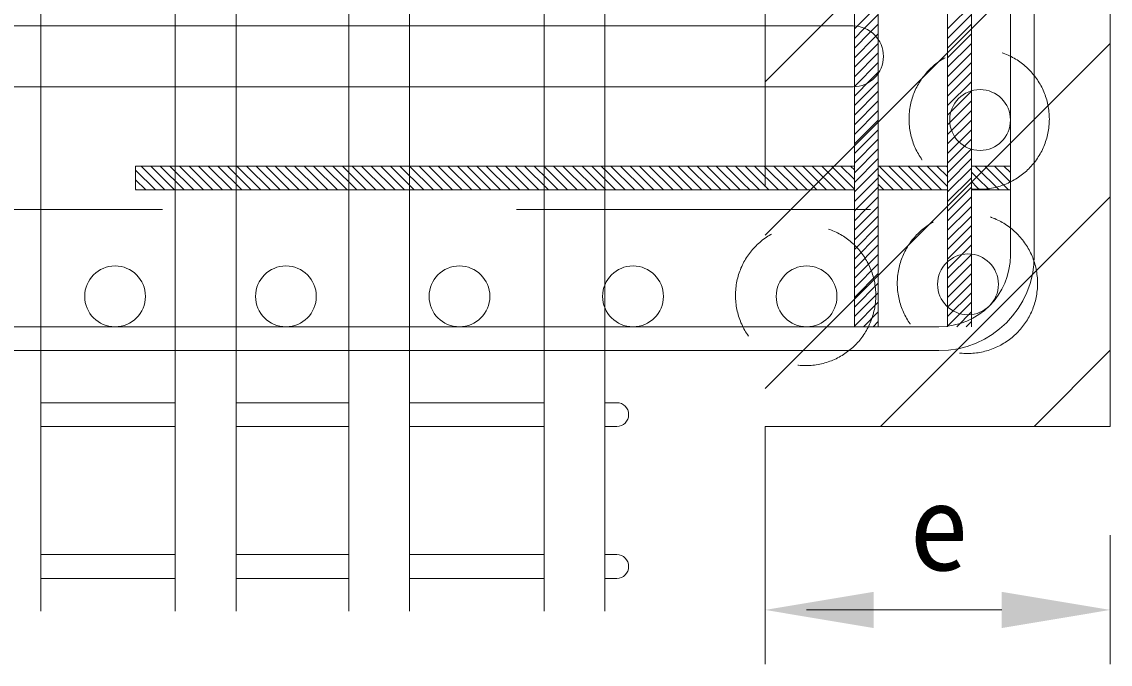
# Model space of a CAD drawing. Units: millimetres, scale not verified. Extents: x -25255 to 25671, y -15462 to 18552.
# Drawn here: x 20512 to 22357, y 5505 to 6594 of the extents above; entities that cross this region are included whole.
import ezdxf
from ezdxf.enums import TextEntityAlignment as Align

# ---------------------------------------------------------------- set-up
doc = ezdxf.new("R2010")
doc.units = ezdxf.units.MM
doc.header["$LTSCALE"] = 100
doc.linetypes.add('DASHED2', pattern=[3, 2, -1])
doc.linetypes.add('DASHED_SPACED', pattern=[12, 6, -6])
for name, color, linetype, lineweight in [('C-1_文字', 7, 'DASHED2', 9), ('C-2_メモ', 7, 'Continuous', 18), ('C-7', 7, 'Continuous', 18)]:
    doc.layers.add(name, color=color, linetype=linetype, lineweight=lineweight)
doc.styles.add('ＭＳ ゴシック', font='')
doc.styles.get('ＭＳ ゴシック').set_extended_font_data('MS Gothic')

msp = doc.modelspace()

# ---------------------------------------------------------------- linework, layer by layer
at = {"layer": 'C-1_文字'}
for centre in [(22135.1, 6428.8), (22115.1, 6150.5), (21840.9, 6130)]:
    msp.add_circle(centre, 118.9, dxfattribs=at)
at = {"layer": 'C-7', "color": 1}
for p, q in [((20544.5, 8504.9), (20544.5, 5595.2)), ((20772.5, 8504.9), (20772.5, 5595.2)), ((20875.4, 8504.9), (20875.4, 5595.2)), ((21066.6, 8504.9), (21066.6, 5595.2)), ((21169.6, 8504.9), (21169.6, 5595.2)), ((21397.5, 8504.9), (21397.5, 5595.2)), ((21500.5, 8504.9), (21500.5, 5595.2)), ((21921.2, 6586.5), (20320.2, 6586.5)), ((21921.2, 6483.5), (20320.2, 6483.5))]:
    msp.add_line(p, q, dxfattribs=at)
at = {"layer": 'C-7', "color": 5, "linetype": 'DASHED_SPACED'}
for p, q in [((21772.2, 8114), (21772.2, 5907.8)), ((20151, 6275.5), (22357.2, 6275.5))]:
    msp.add_line(p, q, dxfattribs=at)
at = {"layer": 'C-7', "color": 5}
for p, q in [((22357.2, 8113.9), (22357.2, 5907.8)), ((22188.1, 7823.5), (22188.1, 6198.2)), ((22228.5, 7823.5), (22228.5, 6198.2)), ((22066.7, 6076.9), (20441.5, 6076.9)), ((22066.7, 6036.5), (20441.5, 6036.5)), ((20772.5, 5948.2), (20544.5, 5948.2)), ((21066.6, 5948.2), (20875.4, 5948.2)), ((21397.5, 5948.2), (21169.6, 5948.2)), ((21500.5, 5948.2), (21520.7, 5948.2)), ((20772.5, 5907.8), (20544.5, 5907.8)), ((21066.6, 5907.8), (20875.4, 5907.8)), ((21397.5, 5907.8), (21169.6, 5907.8)), ((21520.7, 5907.8), (21500.5, 5907.8)), ((21772.1, 5907.8), (21772.1, 5595.2)), ((21772.2, 5907.8), (22357.2, 5907.8)), ((20772.5, 5690.8), (20544.5, 5690.8)), ((21066.6, 5690.8), (20875.4, 5690.8)), ((21397.5, 5690.8), (21169.6, 5690.8)), ((21500.5, 5690.8), (21520.7, 5690.8)), ((20772.5, 5650.4), (20544.5, 5650.4)), ((21066.6, 5650.4), (20875.4, 5650.4)), ((21397.5, 5650.4), (21169.6, 5650.4)), ((21520.7, 5650.4), (21500.5, 5650.4))]:
    msp.add_line(p, q, dxfattribs=at)
at = {"layer": 'C-7'}
for p, q in [((21923.5, 7944.8), (21923.5, 6076.9)), ((21964, 7944.8), (21964, 6076.9)), ((22081.6, 7944.8), (22081.6, 6076.9)), ((22122.1, 7944.8), (22122.1, 6076.9)), ((22357.2, 7077), (21772.8, 6492.5)), ((22357.2, 6817), (21772.4, 6232.2)), ((22357.2, 6557), (21772.3, 5972)), ((21923.5, 6516.6), (21964, 6557)), ((22081.6, 6516.6), (22122.1, 6557)), ((21923.5, 6500.3), (21964, 6540.8)), ((22081.6, 6500.3), (22122.1, 6540.8)), ((21923.5, 6484.1), (21964, 6524.5)), ((22081.6, 6484.1), (22122.1, 6524.5)), ((21923.5, 6451.6), (21964, 6492)), ((22081.6, 6451.6), (22122.1, 6492)), ((21923.5, 6435.3), (21964, 6475.8)), ((21923.5, 6419.1), (21964, 6459.5)), ((22081.6, 6435.3), (22122.1, 6475.8)), ((22081.6, 6419.1), (22122.1, 6459.5)), ((21923.5, 6402.8), (21964, 6443.3)), ((22081.6, 6402.8), (22122.1, 6443.3)), ((21923.5, 6386.6), (21964, 6427)), ((22081.6, 6386.6), (22122.1, 6427)), ((21923.5, 6370.3), (21964, 6410.8)), ((22081.6, 6370.3), (22122.1, 6410.8)), ((21923.5, 6354.1), (21964, 6394.5)), ((22081.6, 6354.1), (22122.1, 6394.5)), ((21923.5, 6337.8), (21964, 6378.3)), ((22081.6, 6337.8), (22122.1, 6378.3)), ((21923.5, 6349.2), (20705.2, 6349.2)), ((20705.2, 6349.2), (20705.2, 6309.8)), ((20755, 6308.7), (20714.5, 6349.2)), ((20771.2, 6308.7), (20730.8, 6349.2)), ((20787.5, 6308.7), (20747, 6349.2)), ((20803.7, 6308.7), (20763.3, 6349.2)), ((20820, 6308.7), (20779.5, 6349.2)), ((20836.2, 6308.7), (20795.8, 6349.2)), ((20852.5, 6308.7), (20812, 6349.2)), ((20868.7, 6308.7), (20828.3, 6349.2)), ((20885, 6308.7), (20844.5, 6349.2)), ((20901.2, 6308.7), (20860.8, 6349.2)), ((20917.5, 6308.7), (20877, 6349.2)), ((20933.7, 6308.7), (20893.3, 6349.2)), ((20950, 6308.7), (20909.5, 6349.2)), ((20966.2, 6308.7), (20925.8, 6349.2)), ((20982.5, 6308.7), (20942, 6349.2)), ((20998.7, 6308.7), (20958.3, 6349.2)), ((21015, 6308.7), (20974.5, 6349.2)), ((21031.2, 6308.7), (20990.8, 6349.2)), ((21047.5, 6308.7), (21007, 6349.2)), ((21063.7, 6308.7), (21023.3, 6349.2)), ((21080, 6308.7), (21039.5, 6349.2)), ((21096.2, 6308.7), (21055.8, 6349.2)), ((21112.5, 6308.7), (21072, 6349.2)), ((21128.7, 6308.7), (21088.3, 6349.2)), ((21145, 6308.7), (21104.5, 6349.2)), ((21161.2, 6308.7), (21120.8, 6349.2)), ((21177.5, 6308.7), (21137, 6349.2)), ((21193.7, 6308.7), (21153.3, 6349.2)), ((21210, 6308.7), (21169.5, 6349.2)), ((21226.2, 6308.7), (21185.8, 6349.2)), ((21242.5, 6308.7), (21202, 6349.2)), ((21258.7, 6308.7), (21218.3, 6349.2)), ((21275, 6308.7), (21234.5, 6349.2)), ((21291.2, 6308.7), (21250.8, 6349.2)), ((21307.5, 6308.7), (21267, 6349.2)), ((21323.7, 6308.7), (21283.3, 6349.2)), ((21340, 6308.7), (21299.5, 6349.2)), ((21356.2, 6308.7), (21315.8, 6349.2)), ((21372.5, 6308.7), (21332, 6349.2)), ((21388.7, 6308.7), (21348.3, 6349.2)), ((21453.7, 6308.7), (21413.3, 6349.2)), ((21470, 6308.7), (21429.5, 6349.2)), ((21486.2, 6308.7), (21445.8, 6349.2)), ((21502.5, 6308.7), (21462, 6349.2)), ((21551.2, 6308.7), (21510.8, 6349.2)), ((21567.5, 6308.7), (21527, 6349.2)), ((21583.7, 6308.7), (21543.3, 6349.2)), ((21600, 6308.7), (21559.5, 6349.2)), ((21616.2, 6308.7), (21575.8, 6349.2)), ((21632.5, 6308.7), (21592, 6349.2)), ((21648.7, 6308.7), (21608.3, 6349.2)), ((21665, 6308.7), (21624.5, 6349.2)), ((21681.2, 6308.7), (21640.8, 6349.2)), ((21697.5, 6308.7), (21657, 6349.2)), ((21713.7, 6308.7), (21673.3, 6349.2)), ((21730, 6308.7), (21689.5, 6349.2)), ((21778.7, 6308.7), (21738.3, 6349.2)), ((21795, 6308.7), (21754.5, 6349.2)), ((21811.2, 6308.7), (21770.8, 6349.2)), ((21827.5, 6308.7), (21787, 6349.2)), ((21892.5, 6308.7), (21852, 6349.2)), ((21908.7, 6308.7), (21868.3, 6349.2)), ((21923.5, 6310.2), (21884.5, 6349.2)), ((21923.5, 6326.5), (21900.8, 6349.2)), ((21923.5, 6342.7), (21917, 6349.2)), ((21923.5, 6321.6), (21964, 6362)), ((22081.6, 6349.2), (21964, 6349.2)), ((22006.2, 6308.7), (21965.8, 6349.2)), ((22022.5, 6308.7), (21982, 6349.2)), ((22071.2, 6308.7), (22030.8, 6349.2)), ((22081.6, 6314.6), (22047, 6349.2)), ((22081.7, 6330.8), (22063.3, 6349.2)), ((22081.6, 6347.1), (22079.5, 6349.2)), ((22081.7, 6321.6), (22122.1, 6362)), ((22188.1, 6349.2), (22122, 6349.2)), ((22185, 6308.7), (22144.5, 6349.2)), ((22188.1, 6321.9), (22160.8, 6349.2)), ((22188.1, 6338.1), (22177, 6349.2)), ((22188.1, 6349.2), (22188.1, 6308.7)), ((20738.7, 6308.7), (20705.2, 6342.3)), ((21923.5, 6305.3), (21964, 6345.8)), ((21923.5, 6289.1), (21964, 6329.5)), ((21990, 6308.7), (21964, 6334.7)), ((22081.6, 6305.3), (22121.8, 6345.5)), ((22081.6, 6289.1), (22122, 6329.5)), ((22131.8, 6329.4), (22122.1, 6339.1)), ((22152.5, 6308.7), (22131.8, 6329.4)), ((20722.5, 6308.7), (20705.2, 6326)), ((20706.2, 6308.7), (20705.2, 6309.8)), ((21926.1, 6275.5), (21964, 6313.3)), ((21973.7, 6308.7), (21964, 6318.5)), ((22084.3, 6275.5), (22122.2, 6313.4)), ((22131.8, 6313.1), (22122, 6322.9)), ((22136.2, 6308.7), (22131.8, 6313.1)), ((21923.5, 6308.7), (20705.2, 6308.7)), ((21942.4, 6275.5), (21964, 6297)), ((22081.5, 6308.7), (21964, 6308.7)), ((22357.2, 6297), (21968, 5907.8)), ((22100.5, 6275.5), (22122.1, 6297)), ((22188.1, 6308.7), (22122.1, 6308.7)), ((21772.8, 6232.6), (21815.7, 6275.5)), ((21923.5, 6240.3), (21958.6, 6275.5)), ((21923.5, 6256.6), (21942.4, 6275.5)), ((21923.5, 6272.8), (21926.1, 6275.5)), ((21958.6, 6275.5), (21964, 6280.8)), ((22081.6, 6240.3), (22116.8, 6275.5)), ((22081.6, 6256.6), (22100.5, 6275.5)), ((22081.6, 6272.8), (22084.3, 6275.5)), ((22116.8, 6275.5), (22122.1, 6280.8)), ((21923.5, 6224.1), (21964, 6264.5)), ((22081.6, 6224.1), (22122.1, 6264.5)), ((21923.5, 6207.8), (21964, 6248.3)), ((22081.6, 6207.8), (22122.1, 6248.3)), ((21923.5, 6191.6), (21964, 6232)), ((22081.6, 6191.6), (22122.1, 6232)), ((21923.5, 6175.3), (21964, 6215.8)), ((21923.5, 6159.1), (21964, 6199.5)), ((22081.6, 6175.3), (22122.1, 6215.8)), ((22081.6, 6159.1), (22122.1, 6199.5)), ((21923.5, 6142.8), (21964, 6183.3)), ((22081.6, 6142.8), (22122.1, 6183.3)), ((21923.5, 6126.6), (21964, 6167)), ((22081.6, 6126.6), (22122.1, 6167)), ((21923.5, 6110.3), (21964, 6150.8)), ((22081.6, 6110.3), (22122.1, 6150.8)), ((21923.5, 6094.1), (21964, 6134.5)), ((22081.6, 6094.1), (22122.1, 6134.5)), ((21923.5, 6077.8), (21964, 6118.3)), ((22081.6, 6077.8), (22122.1, 6118.3)), ((21938.8, 6076.9), (21964, 6102)), ((22097, 6076.9), (22122.1, 6102)), ((21955.1, 6076.9), (21964, 6085.8)), ((22113.2, 6076.9), (22122.1, 6085.8)), ((22357.2, 6037), (22228, 5907.8)), ((21772.2, 5723.9), (21772.2, 5505.1)), ((22357.2, 5723.9), (22357.2, 5505.1)), ((22173.4, 5597.1), (21842.5, 5597.1))]:
    msp.add_line(p, q, dxfattribs=at)
for points in [[(21923.5, 6581.6), (21927.5, 6585.6), (21964, 6622)], [(21923.5, 6565.3), (21939.8, 6581.6), (21964, 6605.8)], [(22081.6, 6581.6), (22085.6, 6585.6), (22122.1, 6622)], [(22081.6, 6565.3), (22097.9, 6581.6), (22122.1, 6605.8)], [(21923.5, 6549.1), (21949.9, 6575.4), (21964, 6589.5)], [(22081.6, 6549.1), (22108, 6575.4), (22122.1, 6589.5)], [(21923.5, 6532.8), (21958.1, 6567.4), (21964, 6573.3)], [(22081.6, 6532.8), (22116.2, 6567.4), (22122.1, 6573.3)], [(21923.5, 6467.8), (21952, 6496.3), (21956.7, 6501), (21964, 6508.3)], [(22081.6, 6467.8), (22110.1, 6496.3), (22114.8, 6501), (22122.1, 6508.3)], [(21405, 6308.7), (21403.8, 6309.9), (21364.5, 6349.2)], [(21421.2, 6308.7), (21403.8, 6326.2), (21380.8, 6349.2)], [(21437.5, 6308.7), (21403.8, 6342.4), (21397, 6349.2)], [(21518.7, 6308.7), (21506.8, 6320.7), (21478.3, 6349.2)], [(21535, 6308.7), (21506.8, 6336.9), (21494.5, 6349.2)], [(21746.2, 6308.7), (21734.7, 6320.2), (21705.8, 6349.2)], [(21762.5, 6308.7), (21734.7, 6336.5), (21722, 6349.2)], [(21843.7, 6308.7), (21837.7, 6314.8), (21803.3, 6349.2)], [(21860, 6308.7), (21837.7, 6331), (21819.5, 6349.2)], [(21876.2, 6308.7), (21837.7, 6347.3), (21835.8, 6349.2)], [(22038.7, 6308.7), (22028.9, 6318.6), (21998.3, 6349.2)], [(22055, 6308.7), (22028.9, 6334.8), (22014.5, 6349.2)], [(22168.7, 6308.7), (22131.8, 6345.6), (22128.3, 6349.2)]]:
    msp.add_lwpolyline(points, dxfattribs=at)
for centre in [(22136.6, 6427.2), (22116.1, 6148.8), (20670.4, 6128.4), (20960, 6128.4), (21254.1, 6128.4), (21548.3, 6128.4), (21842.5, 6128.4)]:
    msp.add_circle(centre, 51.5, dxfattribs=at)
at = {"layer": 'C-7', "color": 1}
msp.add_arc((21921.2, 6535), 51.5, 270, 90, dxfattribs=at)
at = {"layer": 'C-7', "color": 5}
for centre, radius, start, end in [((22066.7, 6198.2), 161.8, 270, 0), ((22066.7, 6198.2), 121.3, 270, 0), ((21520.7, 5928), 20.2, 0, 90), ((21520.7, 5928), 20.2, 270, 0), ((21520.7, 5670.6), 20.2, 0, 90), ((21520.7, 5670.6), 20.2, 270, 0)]:
    msp.add_arc(centre, radius, start, end, dxfattribs=at)
at = {"layer": 'C-7'}
for points in [[(21956, 5627.7), (21956, 5566.4), (21772.2, 5597.1)], [(22173.4, 5627.7), (22173.4, 5566.4), (22357.2, 5597.1)]]:
    msp.add_solid(points, dxfattribs=at)

# ---------------------------------------------------------------- texts
at = {"layer": 'C-2_メモ', "style": 'ＭＳ ゴシック'}
msp.add_text('e', height=146.6, dxfattribs=at).set_placement((22017.4, 5620.2), align=Align.BOTTOM_LEFT)

doc.saveas('drawing.dxf')
